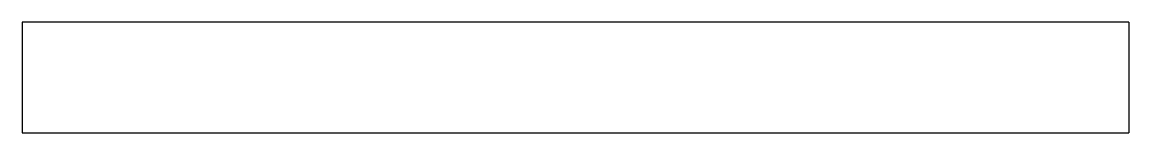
# Model space of a CAD drawing. Header units: millimetres. Extents: x -227 to 23, y -15 to 10.
import ezdxf

# ---------------------------------------------------------------- set-up
doc = ezdxf.new("R2010")
doc.units = ezdxf.units.MM

msp = doc.modelspace()

# ---------------------------------------------------------------- linework, layer by layer
at = {"color": 7, "linetype": 'Continuous', "lineweight": 25}
for p, q in [((23, 9.6), (-227, 9.6)), ((-227, 9.6), (-227, -15.4)), ((23, 9.6), (23, -15.4)), ((-227, -15.4), (23, -15.4))]:
    msp.add_line(p, q, dxfattribs=at)

doc.saveas('drawing.dxf')
